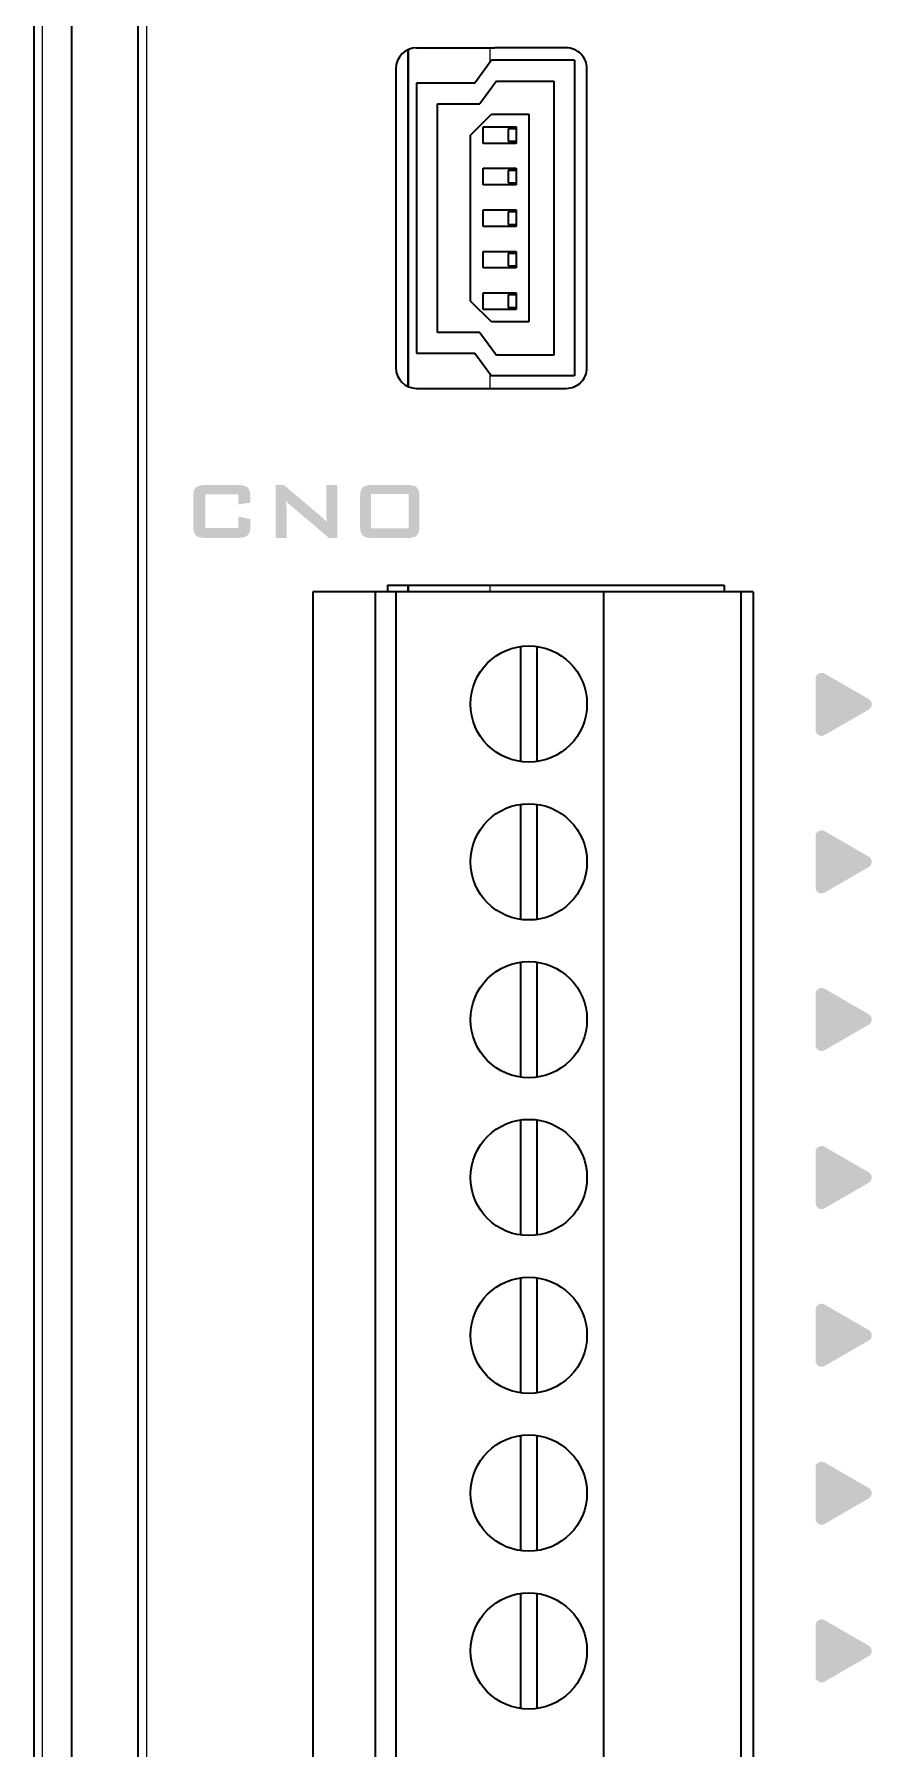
# Model space of a CAD drawing. Extents: x -45 to 645, y -160 to 467.
# Drawn here: x 599.64 to 619.8, y 161.55 to 202.83 of the extents above; entities that cross this region are included whole.
import ezdxf

# ---------------------------------------------------------------- set-up
doc = ezdxf.new("R2010")
doc.units = 0
doc.layers.add('预设值', color=7, linetype='Continuous', true_color=0x000000)

msp = doc.modelspace()

# ---------------------------------------------------------------- hatches: boundary and pattern name
at = {"layer": '预设值', "linetype": 'ByBlock'}
for points in [[(604.552, 191.506), (604.845, 191.553), (604.845, 191.553), (604.845, 191.674), (604.845, 191.695), (604.844, 191.715), (604.843, 191.735), (604.841, 191.754), (604.839, 191.772), (604.837, 191.78), (604.836, 191.789), (604.834, 191.797), (604.833, 191.805), (604.831, 191.812), (604.829, 191.82), (604.827, 191.827), (604.824, 191.834), (604.822, 191.841), (604.819, 191.848), (604.817, 191.854), (604.814, 191.861), (604.811, 191.867), (604.808, 191.872), (604.805, 191.878), (604.803, 191.881), (604.802, 191.883), (604.8, 191.886), (604.798, 191.888), (604.796, 191.891), (604.795, 191.893), (604.793, 191.896), (604.791, 191.898), (604.789, 191.9), (604.787, 191.902), (604.785, 191.905), (604.783, 191.907), (604.781, 191.909), (604.777, 191.913), (604.775, 191.915), (604.773, 191.916), (604.771, 191.918), (604.769, 191.92), (604.766, 191.922), (604.764, 191.924), (604.762, 191.926), (604.759, 191.927), (604.757, 191.929), (604.754, 191.931), (604.752, 191.932), (604.749, 191.934), (604.746, 191.935), (604.74, 191.938), (604.734, 191.941), (604.728, 191.944), (604.722, 191.947), (604.715, 191.949), (604.708, 191.952), (604.701, 191.954), (604.694, 191.956), (604.686, 191.959), (604.678, 191.961), (604.67, 191.962), (604.662, 191.964), (604.653, 191.966), (604.644, 191.967), (604.635, 191.968), (604.617, 191.971), (604.597, 191.973), (604.576, 191.974), (604.555, 191.975), (604.532, 191.975), (604.532, 191.975), (603.779, 191.975), (603.757, 191.975), (603.735, 191.974), (603.715, 191.973), (603.695, 191.971), (603.676, 191.968), (603.667, 191.967), (603.658, 191.966), (603.65, 191.964), (603.641, 191.962), (603.633, 191.961), (603.625, 191.959), (603.618, 191.956), (603.61, 191.954), (603.603, 191.952), (603.596, 191.949), (603.589, 191.947), (603.583, 191.944), (603.576, 191.941), (603.57, 191.938), (603.565, 191.935), (603.559, 191.932), (603.554, 191.929), (603.551, 191.927), (603.548, 191.926), (603.546, 191.924), (603.543, 191.922), (603.541, 191.92), (603.539, 191.918), (603.536, 191.916), (603.534, 191.915), (603.532, 191.913), (603.53, 191.911), (603.528, 191.909), (603.526, 191.907), (603.524, 191.905), (603.522, 191.902), (603.521, 191.9), (603.519, 191.898), (603.517, 191.896), (603.515, 191.893), (603.514, 191.891), (603.512, 191.888), (603.51, 191.886), (603.509, 191.883), (603.506, 191.878), (603.503, 191.872), (603.5, 191.867), (603.497, 191.861), (603.494, 191.854), (603.492, 191.848), (603.489, 191.841), (603.487, 191.834), (603.485, 191.827), (603.483, 191.82), (603.481, 191.812), (603.479, 191.805), (603.477, 191.797), (603.476, 191.789), (603.474, 191.78), (603.473, 191.772), (603.471, 191.754), (603.469, 191.735), (603.468, 191.715), (603.467, 191.695), (603.467, 191.674), (603.467, 191.674), (603.467, 191.002), (603.467, 190.981), (603.468, 190.96), (603.469, 190.941), (603.471, 190.922), (603.473, 190.904), (603.474, 190.895), (603.476, 190.887), (603.477, 190.879), (603.479, 190.871), (603.481, 190.863), (603.483, 190.856), (603.485, 190.848), (603.487, 190.841), (603.489, 190.834), (603.492, 190.828), (603.494, 190.821), (603.497, 190.815), (603.5, 190.809), (603.503, 190.803), (603.506, 190.798), (603.509, 190.792), (603.51, 190.79), (603.512, 190.787), (603.514, 190.785), (603.515, 190.782), (603.517, 190.78), (603.519, 190.778), (603.521, 190.775), (603.522, 190.773), (603.524, 190.771), (603.526, 190.769), (603.528, 190.767), (603.53, 190.765), (603.532, 190.763), (603.534, 190.761), (603.536, 190.759), (603.539, 190.757), (603.541, 190.755), (603.543, 190.754), (603.546, 190.752), (603.548, 190.75), (603.551, 190.748), (603.554, 190.747), (603.559, 190.743), (603.565, 190.74), (603.57, 190.737), (603.576, 190.734), (603.583, 190.731), (603.589, 190.729), (603.596, 190.726), (603.603, 190.724), (603.61, 190.721), (603.618, 190.719), (603.625, 190.717), (603.633, 190.715), (603.641, 190.713), (603.65, 190.711), (603.658, 190.71), (603.667, 190.708), (603.676, 190.707), (603.695, 190.705), (603.715, 190.703), (603.735, 190.702), (603.757, 190.701), (603.779, 190.701), (603.779, 190.701), (604.532, 190.701), (604.555, 190.701), (604.576, 190.702), (604.597, 190.703), (604.617, 190.705), (604.635, 190.707), (604.644, 190.708), (604.653, 190.71), (604.662, 190.711), (604.67, 190.713), (604.678, 190.715), (604.686, 190.717), (604.694, 190.719), (604.701, 190.721), (604.708, 190.724), (604.715, 190.726), (604.722, 190.729), (604.728, 190.731), (604.734, 190.734), (604.74, 190.737), (604.746, 190.74), (604.749, 190.742), (604.752, 190.743), (604.754, 190.745), (604.757, 190.747), (604.759, 190.748), (604.762, 190.75), (604.764, 190.752), (604.766, 190.754), (604.769, 190.755), (604.771, 190.757), (604.773, 190.759), (604.775, 190.761), (604.777, 190.763), (604.781, 190.767), (604.783, 190.769), (604.785, 190.771), (604.787, 190.773), (604.789, 190.775), (604.791, 190.778), (604.793, 190.78), (604.795, 190.782), (604.796, 190.785), (604.798, 190.787), (604.8, 190.79), (604.802, 190.792), (604.803, 190.795), (604.805, 190.798), (604.808, 190.803), (604.811, 190.809), (604.814, 190.815), (604.817, 190.821), (604.819, 190.828), (604.822, 190.834), (604.824, 190.841), (604.827, 190.848), (604.829, 190.856), (604.831, 190.863), (604.833, 190.871), (604.834, 190.879), (604.836, 190.887), (604.837, 190.895), (604.839, 190.904), (604.841, 190.922), (604.843, 190.941), (604.844, 190.96), (604.845, 190.981), (604.845, 191.002), (604.845, 191.002), (604.845, 191.153), (604.845, 191.153), (604.552, 191.214), (604.552, 191.214), (604.552, 190.94), (604.552, 190.94), (603.76, 190.94), (603.76, 190.94), (603.76, 191.748), (603.76, 191.748), (604.552, 191.748), (604.552, 191.748)], [(605.713, 190.701), (605.713, 191.39), (605.713, 191.431), (605.712, 191.455), (605.711, 191.481), (605.707, 191.535), (605.704, 191.563), (605.701, 191.592), (605.712, 191.579), (605.723, 191.567), (605.729, 191.56), (605.735, 191.554), (605.741, 191.548), (605.744, 191.546), (605.747, 191.543), (605.761, 191.53), (605.806, 191.488), (605.806, 191.488), (606.733, 190.701), (606.733, 190.701), (606.933, 190.701), (606.933, 190.701), (606.933, 191.975), (606.933, 191.975), (606.669, 191.975), (606.669, 191.975), (606.669, 191.306), (606.669, 191.277), (606.67, 191.258), (606.671, 191.237), (606.681, 191.086), (606.666, 191.103), (606.618, 191.153), (606.6, 191.17), (606.581, 191.187), (606.56, 191.206), (606.549, 191.215), (606.537, 191.224), (606.537, 191.224), (605.65, 191.975), (605.65, 191.975), (605.449, 191.975), (605.449, 191.975), (605.449, 190.701), (605.449, 190.701)], [(619.723, 186.821), (619.727, 186.819), (619.731, 186.816), (619.736, 186.813), (619.74, 186.81), (619.744, 186.807), (619.748, 186.803), (619.751, 186.8), (619.755, 186.796), (619.758, 186.793), (619.761, 186.789), (619.764, 186.785), (619.767, 186.782), (619.77, 186.778), (619.773, 186.774), (619.775, 186.77), (619.778, 186.765), (619.78, 186.761), (619.782, 186.757), (619.784, 186.753), (619.786, 186.748), (619.787, 186.744), (619.789, 186.74), (619.79, 186.735), (619.792, 186.731), (619.793, 186.726), (619.794, 186.721), (619.794, 186.717), (619.795, 186.712), (619.796, 186.708), (619.796, 186.703), (619.796, 186.698), (619.796, 186.694), (619.796, 186.689), (619.796, 186.684), (619.796, 186.68), (619.795, 186.675), (619.794, 186.671), (619.794, 186.666), (619.793, 186.661), (619.792, 186.657), (619.79, 186.652), (619.789, 186.648), (619.787, 186.643), (619.786, 186.639), (619.784, 186.635), (619.782, 186.63), (619.78, 186.626), (619.778, 186.622), (619.775, 186.618), (619.773, 186.614), (619.77, 186.61), (619.767, 186.606), (619.764, 186.602), (619.761, 186.598), (619.758, 186.595), (619.755, 186.591), (619.751, 186.588), (619.748, 186.584), (619.744, 186.581), (619.74, 186.578), (619.736, 186.575), (619.731, 186.572), (619.727, 186.569), (619.723, 186.566), (619.722, 186.566), (618.665, 185.955), (618.66, 185.953), (618.655, 185.95), (618.651, 185.948), (618.646, 185.946), (618.641, 185.944), (618.636, 185.943), (618.632, 185.941), (618.627, 185.94), (618.622, 185.939), (618.617, 185.938), (618.612, 185.937), (618.608, 185.936), (618.603, 185.936), (618.598, 185.935), (618.593, 185.935), (618.589, 185.935), (618.584, 185.935), (618.579, 185.936), (618.574, 185.936), (618.57, 185.937), (618.565, 185.938), (618.561, 185.939), (618.556, 185.94), (618.551, 185.941), (618.547, 185.942), (618.543, 185.944), (618.538, 185.945), (618.534, 185.947), (618.53, 185.949), (618.525, 185.951), (618.521, 185.953), (618.517, 185.955), (618.513, 185.958), (618.509, 185.96), (618.505, 185.963), (618.502, 185.966), (618.498, 185.968), (618.494, 185.971), (618.491, 185.975), (618.488, 185.978), (618.484, 185.981), (618.481, 185.985), (618.478, 185.988), (618.475, 185.992), (618.472, 185.995), (618.469, 185.999), (618.467, 186.003), (618.464, 186.007), (618.462, 186.011), (618.46, 186.016), (618.457, 186.02), (618.456, 186.024), (618.454, 186.029), (618.452, 186.033), (618.45, 186.038), (618.449, 186.043), (618.448, 186.047), (618.447, 186.052), (618.446, 186.057), (618.445, 186.062), (618.444, 186.067), (618.444, 186.072), (618.444, 186.078), (618.444, 186.083), (618.444, 186.083), (618.444, 187.305), (618.444, 187.31), (618.444, 187.315), (618.444, 187.32), (618.445, 187.325), (618.446, 187.33), (618.447, 187.335), (618.448, 187.34), (618.449, 187.345), (618.45, 187.35), (618.452, 187.354), (618.454, 187.359), (618.456, 187.363), (618.457, 187.368), (618.46, 187.372), (618.462, 187.376), (618.464, 187.38), (618.467, 187.384), (618.469, 187.388), (618.472, 187.392), (618.475, 187.396), (618.478, 187.399), (618.481, 187.403), (618.484, 187.406), (618.488, 187.41), (618.491, 187.413), (618.494, 187.416), (618.498, 187.419), (618.502, 187.422), (618.505, 187.424), (618.509, 187.427), (618.513, 187.43), (618.517, 187.432), (618.521, 187.434), (618.525, 187.436), (618.53, 187.438), (618.534, 187.44), (618.538, 187.442), (618.543, 187.444), (618.547, 187.445), (618.551, 187.446), (618.556, 187.448), (618.561, 187.449), (618.565, 187.45), (618.57, 187.45), (618.574, 187.451), (618.579, 187.451), (618.584, 187.452), (618.589, 187.452), (618.593, 187.452), (618.598, 187.452), (618.603, 187.451), (618.608, 187.451), (618.612, 187.45), (618.617, 187.45), (618.622, 187.449), (618.627, 187.447), (618.632, 187.446), (618.636, 187.445), (618.641, 187.443), (618.646, 187.441), (618.651, 187.439), (618.655, 187.437), (618.66, 187.435), (618.665, 187.432), (618.665, 187.432)], [(619.723, 183.028), (619.727, 183.026), (619.731, 183.023), (619.736, 183.02), (619.74, 183.017), (619.744, 183.014), (619.748, 183.01), (619.751, 183.007), (619.755, 183.003), (619.758, 183), (619.761, 182.996), (619.764, 182.992), (619.767, 182.989), (619.77, 182.985), (619.773, 182.981), (619.775, 182.977), (619.778, 182.972), (619.78, 182.968), (619.782, 182.964), (619.784, 182.96), (619.786, 182.955), (619.787, 182.951), (619.789, 182.947), (619.79, 182.942), (619.792, 182.938), (619.793, 182.933), (619.794, 182.929), (619.794, 182.924), (619.795, 182.919), (619.796, 182.915), (619.796, 182.91), (619.796, 182.905), (619.796, 182.901), (619.796, 182.896), (619.796, 182.891), (619.796, 182.887), (619.795, 182.882), (619.794, 182.878), (619.794, 182.873), (619.793, 182.868), (619.792, 182.864), (619.79, 182.859), (619.789, 182.855), (619.787, 182.851), (619.786, 182.846), (619.784, 182.842), (619.782, 182.838), (619.78, 182.833), (619.778, 182.829), (619.775, 182.825), (619.773, 182.821), (619.77, 182.817), (619.767, 182.813), (619.764, 182.809), (619.761, 182.805), (619.758, 182.802), (619.755, 182.798), (619.751, 182.795), (619.748, 182.791), (619.744, 182.788), (619.74, 182.785), (619.736, 182.782), (619.731, 182.779), (619.727, 182.776), (619.723, 182.773), (619.722, 182.773), (618.665, 182.162), (618.66, 182.16), (618.655, 182.157), (618.651, 182.155), (618.646, 182.153), (618.641, 182.151), (618.636, 182.15), (618.632, 182.148), (618.627, 182.147), (618.622, 182.146), (618.617, 182.145), (618.612, 182.144), (618.608, 182.143), (618.603, 182.143), (618.598, 182.142), (618.593, 182.142), (618.589, 182.142), (618.584, 182.142), (618.579, 182.143), (618.574, 182.143), (618.57, 182.144), (618.565, 182.145), (618.561, 182.146), (618.556, 182.147), (618.551, 182.148), (618.547, 182.149), (618.543, 182.151), (618.538, 182.152), (618.534, 182.154), (618.53, 182.156), (618.525, 182.158), (618.521, 182.16), (618.517, 182.162), (618.513, 182.165), (618.509, 182.167), (618.505, 182.17), (618.502, 182.173), (618.498, 182.176), (618.494, 182.179), (618.491, 182.182), (618.488, 182.185), (618.484, 182.188), (618.481, 182.192), (618.478, 182.195), (618.475, 182.199), (618.472, 182.202), (618.469, 182.206), (618.467, 182.21), (618.464, 182.214), (618.462, 182.218), (618.46, 182.223), (618.457, 182.227), (618.456, 182.231), (618.454, 182.236), (618.452, 182.24), (618.45, 182.245), (618.449, 182.25), (618.448, 182.254), (618.447, 182.259), (618.446, 182.264), (618.445, 182.269), (618.444, 182.274), (618.444, 182.28), (618.444, 182.285), (618.444, 182.29), (618.444, 182.29), (618.444, 183.512), (618.444, 183.517), (618.444, 183.522), (618.444, 183.527), (618.445, 183.532), (618.446, 183.537), (618.447, 183.542), (618.448, 183.547), (618.449, 183.552), (618.45, 183.557), (618.452, 183.561), (618.454, 183.566), (618.456, 183.57), (618.457, 183.575), (618.46, 183.579), (618.462, 183.583), (618.464, 183.587), (618.467, 183.591), (618.469, 183.595), (618.472, 183.599), (618.475, 183.603), (618.478, 183.606), (618.481, 183.61), (618.484, 183.613), (618.488, 183.617), (618.491, 183.62), (618.494, 183.623), (618.498, 183.626), (618.502, 183.629), (618.505, 183.632), (618.509, 183.634), (618.513, 183.637), (618.517, 183.639), (618.521, 183.641), (618.525, 183.643), (618.53, 183.645), (618.534, 183.647), (618.538, 183.649), (618.543, 183.651), (618.547, 183.652), (618.551, 183.653), (618.556, 183.655), (618.561, 183.656), (618.565, 183.657), (618.57, 183.657), (618.574, 183.658), (618.579, 183.658), (618.584, 183.659), (618.589, 183.659), (618.593, 183.659), (618.598, 183.659), (618.603, 183.658), (618.608, 183.658), (618.612, 183.657), (618.617, 183.657), (618.622, 183.656), (618.627, 183.654), (618.632, 183.653), (618.636, 183.652), (618.641, 183.65), (618.646, 183.648), (618.651, 183.646), (618.655, 183.644), (618.66, 183.642), (618.665, 183.639), (618.665, 183.639)], [(619.723, 179.233), (619.727, 179.23), (619.731, 179.227), (619.736, 179.224), (619.74, 179.221), (619.744, 179.218), (619.748, 179.215), (619.751, 179.211), (619.755, 179.208), (619.758, 179.204), (619.761, 179.201), (619.764, 179.197), (619.767, 179.193), (619.77, 179.189), (619.773, 179.185), (619.775, 179.181), (619.778, 179.177), (619.78, 179.173), (619.782, 179.169), (619.784, 179.164), (619.786, 179.16), (619.787, 179.156), (619.789, 179.151), (619.79, 179.147), (619.792, 179.142), (619.793, 179.138), (619.794, 179.133), (619.794, 179.128), (619.795, 179.124), (619.796, 179.119), (619.796, 179.115), (619.796, 179.11), (619.796, 179.105), (619.796, 179.101), (619.796, 179.096), (619.796, 179.091), (619.795, 179.087), (619.794, 179.082), (619.794, 179.078), (619.793, 179.073), (619.792, 179.068), (619.79, 179.064), (619.789, 179.06), (619.787, 179.055), (619.786, 179.051), (619.784, 179.046), (619.782, 179.042), (619.78, 179.038), (619.778, 179.034), (619.775, 179.03), (619.773, 179.025), (619.77, 179.021), (619.767, 179.018), (619.764, 179.014), (619.761, 179.01), (619.758, 179.006), (619.755, 179.003), (619.751, 178.999), (619.748, 178.996), (619.744, 178.993), (619.74, 178.989), (619.736, 178.986), (619.731, 178.983), (619.727, 178.981), (619.723, 178.978), (619.722, 178.978), (618.665, 178.367), (618.66, 178.364), (618.655, 178.362), (618.651, 178.36), (618.646, 178.358), (618.641, 178.356), (618.636, 178.354), (618.632, 178.353), (618.627, 178.351), (618.622, 178.35), (618.617, 178.349), (618.612, 178.349), (618.608, 178.348), (618.603, 178.347), (618.598, 178.347), (618.593, 178.347), (618.589, 178.347), (618.584, 178.347), (618.579, 178.347), (618.574, 178.348), (618.57, 178.349), (618.565, 178.349), (618.561, 178.35), (618.556, 178.351), (618.551, 178.353), (618.547, 178.354), (618.543, 178.355), (618.538, 178.357), (618.534, 178.359), (618.53, 178.361), (618.525, 178.363), (618.521, 178.365), (618.517, 178.367), (618.513, 178.369), (618.509, 178.372), (618.505, 178.375), (618.502, 178.377), (618.498, 178.38), (618.494, 178.383), (618.491, 178.386), (618.488, 178.389), (618.484, 178.393), (618.481, 178.396), (618.478, 178.4), (618.475, 178.403), (618.472, 178.407), (618.469, 178.411), (618.467, 178.415), (618.464, 178.419), (618.462, 178.423), (618.46, 178.427), (618.457, 178.431), (618.456, 178.436), (618.454, 178.44), (618.452, 178.445), (618.45, 178.45), (618.449, 178.454), (618.448, 178.459), (618.447, 178.464), (618.446, 178.469), (618.445, 178.474), (618.444, 178.479), (618.444, 178.484), (618.444, 178.489), (618.444, 178.495), (618.444, 178.495), (618.444, 179.716), (618.444, 179.721), (618.444, 179.727), (618.444, 179.732), (618.445, 179.737), (618.446, 179.742), (618.447, 179.747), (618.448, 179.752), (618.449, 179.756), (618.45, 179.761), (618.452, 179.766), (618.454, 179.77), (618.456, 179.775), (618.457, 179.779), (618.46, 179.783), (618.462, 179.788), (618.464, 179.792), (618.467, 179.796), (618.469, 179.8), (618.472, 179.804), (618.475, 179.807), (618.478, 179.811), (618.481, 179.815), (618.484, 179.818), (618.488, 179.821), (618.491, 179.824), (618.494, 179.828), (618.498, 179.831), (618.502, 179.833), (618.505, 179.836), (618.509, 179.839), (618.513, 179.841), (618.517, 179.844), (618.521, 179.846), (618.525, 179.848), (618.53, 179.85), (618.534, 179.852), (618.538, 179.854), (618.543, 179.855), (618.547, 179.857), (618.551, 179.858), (618.556, 179.859), (618.561, 179.861), (618.565, 179.861), (618.57, 179.862), (618.574, 179.863), (618.579, 179.863), (618.584, 179.864), (618.589, 179.864), (618.593, 179.864), (618.598, 179.864), (618.603, 179.863), (618.608, 179.863), (618.612, 179.862), (618.617, 179.861), (618.622, 179.86), (618.627, 179.859), (618.632, 179.858), (618.636, 179.857), (618.641, 179.855), (618.646, 179.853), (618.651, 179.851), (618.655, 179.849), (618.66, 179.846), (618.665, 179.844), (618.665, 179.844)], [(619.723, 175.427), (619.727, 175.424), (619.731, 175.421), (619.736, 175.418), (619.74, 175.415), (619.744, 175.412), (619.748, 175.409), (619.751, 175.405), (619.755, 175.402), (619.758, 175.398), (619.761, 175.395), (619.764, 175.391), (619.767, 175.387), (619.77, 175.383), (619.773, 175.379), (619.775, 175.375), (619.778, 175.371), (619.78, 175.367), (619.782, 175.362), (619.784, 175.358), (619.786, 175.354), (619.787, 175.349), (619.789, 175.345), (619.79, 175.341), (619.792, 175.336), (619.793, 175.331), (619.794, 175.327), (619.794, 175.322), (619.795, 175.318), (619.796, 175.313), (619.796, 175.308), (619.796, 175.304), (619.796, 175.299), (619.796, 175.295), (619.796, 175.29), (619.796, 175.285), (619.795, 175.281), (619.794, 175.276), (619.794, 175.271), (619.793, 175.267), (619.792, 175.262), (619.79, 175.258), (619.789, 175.253), (619.787, 175.249), (619.786, 175.245), (619.784, 175.24), (619.782, 175.236), (619.78, 175.232), (619.778, 175.227), (619.775, 175.223), (619.773, 175.219), (619.77, 175.215), (619.767, 175.211), (619.764, 175.208), (619.761, 175.204), (619.758, 175.2), (619.755, 175.197), (619.751, 175.193), (619.748, 175.19), (619.744, 175.186), (619.74, 175.183), (619.736, 175.18), (619.731, 175.177), (619.727, 175.174), (619.723, 175.172), (619.722, 175.172), (618.665, 174.561), (618.66, 174.558), (618.655, 174.556), (618.651, 174.553), (618.646, 174.551), (618.641, 174.55), (618.636, 174.548), (618.632, 174.546), (618.627, 174.545), (618.622, 174.544), (618.617, 174.543), (618.612, 174.542), (618.608, 174.542), (618.603, 174.541), (618.598, 174.541), (618.593, 174.541), (618.589, 174.541), (618.584, 174.541), (618.579, 174.541), (618.574, 174.542), (618.57, 174.542), (618.565, 174.543), (618.561, 174.544), (618.556, 174.545), (618.551, 174.546), (618.547, 174.548), (618.543, 174.549), (618.538, 174.551), (618.534, 174.552), (618.53, 174.554), (618.525, 174.556), (618.521, 174.558), (618.517, 174.561), (618.513, 174.563), (618.509, 174.566), (618.505, 174.568), (618.502, 174.571), (618.498, 174.574), (618.494, 174.577), (618.491, 174.58), (618.488, 174.583), (618.484, 174.587), (618.481, 174.59), (618.478, 174.593), (618.475, 174.597), (618.472, 174.601), (618.469, 174.605), (618.467, 174.609), (618.464, 174.613), (618.462, 174.617), (618.46, 174.621), (618.457, 174.625), (618.456, 174.63), (618.454, 174.634), (618.452, 174.639), (618.45, 174.643), (618.449, 174.648), (618.448, 174.653), (618.447, 174.658), (618.446, 174.663), (618.445, 174.668), (618.444, 174.673), (618.444, 174.678), (618.444, 174.683), (618.444, 174.688), (618.444, 174.688), (618.444, 175.91), (618.444, 175.915), (618.444, 175.921), (618.444, 175.926), (618.445, 175.931), (618.446, 175.936), (618.447, 175.941), (618.448, 175.946), (618.449, 175.95), (618.45, 175.955), (618.452, 175.96), (618.454, 175.964), (618.456, 175.969), (618.457, 175.973), (618.46, 175.977), (618.462, 175.982), (618.464, 175.986), (618.467, 175.99), (618.469, 175.994), (618.472, 175.997), (618.475, 176.001), (618.478, 176.005), (618.481, 176.008), (618.484, 176.012), (618.488, 176.015), (618.491, 176.018), (618.494, 176.021), (618.498, 176.024), (618.502, 176.027), (618.505, 176.03), (618.509, 176.033), (618.513, 176.035), (618.517, 176.037), (618.521, 176.04), (618.525, 176.042), (618.53, 176.044), (618.534, 176.046), (618.538, 176.047), (618.543, 176.049), (618.547, 176.051), (618.551, 176.052), (618.556, 176.053), (618.561, 176.054), (618.565, 176.055), (618.57, 176.056), (618.574, 176.056), (618.579, 176.057), (618.584, 176.057), (618.589, 176.057), (618.593, 176.057), (618.598, 176.057), (618.603, 176.057), (618.608, 176.056), (618.612, 176.056), (618.617, 176.055), (618.622, 176.054), (618.627, 176.053), (618.632, 176.052), (618.636, 176.05), (618.641, 176.048), (618.646, 176.047), (618.651, 176.045), (618.655, 176.042), (618.66, 176.04), (618.665, 176.037), (618.665, 176.037)], [(619.723, 171.629), (619.727, 171.626), (619.731, 171.623), (619.736, 171.62), (619.74, 171.617), (619.744, 171.614), (619.748, 171.611), (619.751, 171.607), (619.755, 171.604), (619.758, 171.6), (619.761, 171.597), (619.764, 171.593), (619.767, 171.589), (619.77, 171.585), (619.773, 171.581), (619.775, 171.577), (619.778, 171.573), (619.78, 171.569), (619.782, 171.565), (619.784, 171.56), (619.786, 171.556), (619.787, 171.552), (619.789, 171.547), (619.79, 171.543), (619.792, 171.538), (619.793, 171.534), (619.794, 171.529), (619.794, 171.524), (619.795, 171.52), (619.796, 171.515), (619.796, 171.511), (619.796, 171.506), (619.796, 171.501), (619.796, 171.497), (619.796, 171.492), (619.796, 171.487), (619.795, 171.483), (619.794, 171.478), (619.794, 171.474), (619.793, 171.469), (619.792, 171.464), (619.79, 171.46), (619.789, 171.455), (619.787, 171.451), (619.786, 171.447), (619.784, 171.442), (619.782, 171.438), (619.78, 171.434), (619.778, 171.43), (619.775, 171.425), (619.773, 171.421), (619.77, 171.417), (619.767, 171.413), (619.764, 171.41), (619.761, 171.406), (619.758, 171.402), (619.755, 171.399), (619.751, 171.395), (619.748, 171.392), (619.744, 171.389), (619.74, 171.385), (619.736, 171.382), (619.731, 171.379), (619.727, 171.376), (619.723, 171.374), (619.722, 171.374), (618.665, 170.763), (618.66, 170.76), (618.655, 170.758), (618.651, 170.756), (618.646, 170.754), (618.641, 170.752), (618.636, 170.75), (618.632, 170.749), (618.627, 170.747), (618.622, 170.746), (618.617, 170.745), (618.612, 170.744), (618.608, 170.744), (618.603, 170.743), (618.598, 170.743), (618.593, 170.743), (618.589, 170.743), (618.584, 170.743), (618.579, 170.743), (618.574, 170.744), (618.57, 170.745), (618.565, 170.745), (618.561, 170.746), (618.556, 170.747), (618.551, 170.748), (618.547, 170.75), (618.543, 170.751), (618.538, 170.753), (618.534, 170.755), (618.53, 170.757), (618.525, 170.759), (618.521, 170.761), (618.517, 170.763), (618.513, 170.765), (618.509, 170.768), (618.505, 170.77), (618.502, 170.773), (618.498, 170.776), (618.494, 170.779), (618.491, 170.782), (618.488, 170.785), (618.484, 170.789), (618.481, 170.792), (618.478, 170.796), (618.475, 170.799), (618.472, 170.803), (618.469, 170.807), (618.467, 170.811), (618.464, 170.815), (618.462, 170.819), (618.46, 170.823), (618.457, 170.827), (618.456, 170.832), (618.454, 170.836), (618.452, 170.841), (618.45, 170.845), (618.449, 170.85), (618.448, 170.855), (618.447, 170.86), (618.446, 170.865), (618.445, 170.87), (618.444, 170.875), (618.444, 170.88), (618.444, 170.885), (618.444, 170.89), (618.444, 170.89), (618.444, 172.112), (618.444, 172.117), (618.444, 172.123), (618.444, 172.128), (618.445, 172.133), (618.446, 172.138), (618.447, 172.143), (618.448, 172.148), (618.449, 172.152), (618.45, 172.157), (618.452, 172.162), (618.454, 172.166), (618.456, 172.171), (618.457, 172.175), (618.46, 172.179), (618.462, 172.184), (618.464, 172.188), (618.467, 172.192), (618.469, 172.196), (618.472, 172.2), (618.475, 172.203), (618.478, 172.207), (618.481, 172.211), (618.484, 172.214), (618.488, 172.217), (618.491, 172.22), (618.494, 172.224), (618.498, 172.227), (618.502, 172.229), (618.505, 172.232), (618.509, 172.235), (618.513, 172.237), (618.517, 172.24), (618.521, 172.242), (618.525, 172.244), (618.53, 172.246), (618.534, 172.248), (618.538, 172.25), (618.543, 172.251), (618.547, 172.253), (618.551, 172.254), (618.556, 172.255), (618.561, 172.256), (618.565, 172.257), (618.57, 172.258), (618.574, 172.259), (618.579, 172.259), (618.584, 172.26), (618.589, 172.26), (618.593, 172.26), (618.598, 172.26), (618.603, 172.259), (618.608, 172.259), (618.612, 172.258), (618.617, 172.257), (618.622, 172.256), (618.627, 172.255), (618.632, 172.254), (618.636, 172.252), (618.641, 172.251), (618.646, 172.249), (618.651, 172.247), (618.655, 172.245), (618.66, 172.242), (618.665, 172.24), (618.665, 172.24)], [(619.723, 167.826), (619.727, 167.824), (619.731, 167.821), (619.736, 167.818), (619.74, 167.815), (619.744, 167.811), (619.748, 167.808), (619.751, 167.805), (619.755, 167.801), (619.758, 167.798), (619.761, 167.794), (619.764, 167.79), (619.767, 167.786), (619.77, 167.783), (619.773, 167.779), (619.775, 167.775), (619.778, 167.77), (619.78, 167.766), (619.782, 167.762), (619.784, 167.758), (619.786, 167.753), (619.787, 167.749), (619.789, 167.745), (619.79, 167.74), (619.792, 167.736), (619.793, 167.731), (619.794, 167.726), (619.794, 167.722), (619.795, 167.717), (619.796, 167.713), (619.796, 167.708), (619.796, 167.703), (619.796, 167.699), (619.796, 167.694), (619.796, 167.689), (619.796, 167.685), (619.795, 167.68), (619.794, 167.676), (619.794, 167.671), (619.793, 167.666), (619.792, 167.662), (619.79, 167.657), (619.789, 167.653), (619.787, 167.648), (619.786, 167.644), (619.784, 167.64), (619.782, 167.635), (619.78, 167.631), (619.778, 167.627), (619.775, 167.623), (619.773, 167.619), (619.77, 167.615), (619.767, 167.611), (619.764, 167.607), (619.761, 167.603), (619.758, 167.6), (619.755, 167.596), (619.751, 167.593), (619.748, 167.589), (619.744, 167.586), (619.74, 167.583), (619.736, 167.58), (619.731, 167.577), (619.727, 167.574), (619.723, 167.571), (619.722, 167.571), (618.665, 166.96), (618.66, 166.958), (618.655, 166.955), (618.651, 166.953), (618.646, 166.951), (618.641, 166.949), (618.636, 166.948), (618.632, 166.946), (618.627, 166.945), (618.622, 166.944), (618.617, 166.943), (618.612, 166.942), (618.608, 166.941), (618.603, 166.941), (618.598, 166.94), (618.593, 166.94), (618.589, 166.94), (618.584, 166.94), (618.579, 166.941), (618.574, 166.941), (618.57, 166.942), (618.565, 166.943), (618.561, 166.944), (618.556, 166.945), (618.551, 166.946), (618.547, 166.947), (618.543, 166.949), (618.538, 166.95), (618.534, 166.952), (618.53, 166.954), (618.525, 166.956), (618.521, 166.958), (618.517, 166.96), (618.513, 166.963), (618.509, 166.965), (618.505, 166.968), (618.502, 166.971), (618.498, 166.973), (618.494, 166.976), (618.491, 166.979), (618.488, 166.983), (618.484, 166.986), (618.481, 166.989), (618.478, 166.993), (618.475, 166.997), (618.472, 167), (618.469, 167.004), (618.467, 167.008), (618.464, 167.012), (618.462, 167.016), (618.46, 167.02), (618.457, 167.025), (618.456, 167.029), (618.454, 167.034), (618.452, 167.038), (618.45, 167.043), (618.449, 167.048), (618.448, 167.052), (618.447, 167.057), (618.446, 167.062), (618.445, 167.067), (618.444, 167.072), (618.444, 167.077), (618.444, 167.083), (618.444, 167.088), (618.444, 167.088), (618.444, 168.31), (618.444, 168.315), (618.444, 168.32), (618.444, 168.325), (618.445, 168.33), (618.446, 168.335), (618.447, 168.34), (618.448, 168.345), (618.449, 168.35), (618.45, 168.355), (618.452, 168.359), (618.454, 168.364), (618.456, 168.368), (618.457, 168.373), (618.46, 168.377), (618.462, 168.381), (618.464, 168.385), (618.467, 168.389), (618.469, 168.393), (618.472, 168.397), (618.475, 168.401), (618.478, 168.404), (618.481, 168.408), (618.484, 168.411), (618.488, 168.415), (618.491, 168.418), (618.494, 168.421), (618.498, 168.424), (618.502, 168.427), (618.505, 168.429), (618.509, 168.432), (618.513, 168.435), (618.517, 168.437), (618.521, 168.439), (618.525, 168.441), (618.53, 168.443), (618.534, 168.445), (618.538, 168.447), (618.543, 168.449), (618.547, 168.45), (618.551, 168.451), (618.556, 168.453), (618.561, 168.454), (618.565, 168.455), (618.57, 168.455), (618.574, 168.456), (618.579, 168.456), (618.584, 168.457), (618.589, 168.457), (618.593, 168.457), (618.598, 168.457), (618.603, 168.456), (618.608, 168.456), (618.612, 168.455), (618.617, 168.455), (618.622, 168.454), (618.627, 168.452), (618.632, 168.451), (618.636, 168.45), (618.641, 168.448), (618.646, 168.446), (618.651, 168.444), (618.655, 168.442), (618.66, 168.439), (618.665, 168.437), (618.665, 168.437)], [(619.723, 164.029), (619.727, 164.026), (619.731, 164.024), (619.736, 164.021), (619.74, 164.018), (619.744, 164.014), (619.748, 164.011), (619.751, 164.008), (619.755, 164.004), (619.758, 164.001), (619.761, 163.997), (619.764, 163.993), (619.767, 163.989), (619.77, 163.985), (619.773, 163.981), (619.775, 163.977), (619.778, 163.973), (619.78, 163.969), (619.782, 163.965), (619.784, 163.961), (619.786, 163.956), (619.787, 163.952), (619.789, 163.947), (619.79, 163.943), (619.792, 163.938), (619.793, 163.934), (619.794, 163.929), (619.794, 163.925), (619.795, 163.92), (619.796, 163.915), (619.796, 163.911), (619.796, 163.906), (619.796, 163.902), (619.796, 163.897), (619.796, 163.892), (619.796, 163.888), (619.795, 163.883), (619.794, 163.878), (619.794, 163.874), (619.793, 163.869), (619.792, 163.865), (619.79, 163.86), (619.789, 163.856), (619.787, 163.851), (619.786, 163.847), (619.784, 163.843), (619.782, 163.838), (619.78, 163.834), (619.778, 163.83), (619.775, 163.826), (619.773, 163.822), (619.77, 163.818), (619.767, 163.814), (619.764, 163.81), (619.761, 163.806), (619.758, 163.803), (619.755, 163.799), (619.751, 163.795), (619.748, 163.792), (619.744, 163.789), (619.74, 163.786), (619.736, 163.783), (619.731, 163.78), (619.727, 163.777), (619.723, 163.774), (619.722, 163.774), (618.665, 163.163), (618.66, 163.16), (618.655, 163.158), (618.651, 163.156), (618.646, 163.154), (618.641, 163.152), (618.636, 163.15), (618.632, 163.149), (618.627, 163.148), (618.622, 163.146), (618.617, 163.146), (618.612, 163.145), (618.608, 163.144), (618.603, 163.144), (618.598, 163.143), (618.593, 163.143), (618.589, 163.143), (618.584, 163.143), (618.579, 163.144), (618.574, 163.144), (618.57, 163.145), (618.565, 163.145), (618.561, 163.146), (618.556, 163.147), (618.551, 163.149), (618.547, 163.15), (618.543, 163.151), (618.538, 163.153), (618.534, 163.155), (618.53, 163.157), (618.525, 163.159), (618.521, 163.161), (618.517, 163.163), (618.513, 163.165), (618.509, 163.168), (618.505, 163.171), (618.502, 163.173), (618.498, 163.176), (618.494, 163.179), (618.491, 163.182), (618.488, 163.185), (618.484, 163.189), (618.481, 163.192), (618.478, 163.196), (618.475, 163.199), (618.472, 163.203), (618.469, 163.207), (618.467, 163.211), (618.464, 163.215), (618.462, 163.219), (618.46, 163.223), (618.457, 163.228), (618.456, 163.232), (618.454, 163.236), (618.452, 163.241), (618.45, 163.246), (618.449, 163.25), (618.448, 163.255), (618.447, 163.26), (618.446, 163.265), (618.445, 163.27), (618.444, 163.275), (618.444, 163.28), (618.444, 163.285), (618.444, 163.291), (618.444, 163.291), (618.444, 164.512), (618.444, 164.518), (618.444, 164.523), (618.444, 164.528), (618.445, 164.533), (618.446, 164.538), (618.447, 164.543), (618.448, 164.548), (618.449, 164.553), (618.45, 164.557), (618.452, 164.562), (618.454, 164.567), (618.456, 164.571), (618.457, 164.575), (618.46, 164.58), (618.462, 164.584), (618.464, 164.588), (618.467, 164.592), (618.469, 164.596), (618.472, 164.6), (618.475, 164.604), (618.478, 164.607), (618.481, 164.611), (618.484, 164.614), (618.488, 164.617), (618.491, 164.621), (618.494, 164.624), (618.498, 164.627), (618.502, 164.63), (618.505, 164.632), (618.509, 164.635), (618.513, 164.637), (618.517, 164.64), (618.521, 164.642), (618.525, 164.644), (618.53, 164.646), (618.534, 164.648), (618.538, 164.65), (618.543, 164.651), (618.547, 164.653), (618.551, 164.654), (618.556, 164.655), (618.561, 164.656), (618.565, 164.657), (618.57, 164.658), (618.574, 164.659), (618.579, 164.659), (618.584, 164.66), (618.589, 164.66), (618.593, 164.66), (618.598, 164.66), (618.603, 164.659), (618.608, 164.659), (618.612, 164.658), (618.617, 164.657), (618.622, 164.656), (618.627, 164.655), (618.632, 164.654), (618.636, 164.652), (618.641, 164.651), (618.646, 164.649), (618.651, 164.647), (618.655, 164.645), (618.66, 164.642), (618.665, 164.64), (618.665, 164.64)]]:
    msp.add_hatch(color=0, dxfattribs=at).paths.add_polyline_path(points, flags=0)
h = msp.add_hatch(color=0, dxfattribs=at)
h.paths.add_polyline_path([(607.483, 191.002), (607.483, 190.981), (607.484, 190.96), (607.485, 190.941), (607.487, 190.922), (607.489, 190.904), (607.49, 190.895), (607.491, 190.887), (607.493, 190.879), (607.494, 190.871), (607.496, 190.863), (607.498, 190.856), (607.5, 190.848), (607.502, 190.841), (607.504, 190.834), (607.507, 190.828), (607.509, 190.821), (607.512, 190.815), (607.514, 190.809), (607.517, 190.803), (607.52, 190.798), (607.522, 190.795), (607.523, 190.792), (607.525, 190.79), (607.526, 190.787), (607.528, 190.785), (607.53, 190.782), (607.531, 190.78), (607.533, 190.778), (607.535, 190.775), (607.537, 190.773), (607.538, 190.771), (607.54, 190.769), (607.542, 190.767), (607.546, 190.763), (607.548, 190.761), (607.55, 190.759), (607.552, 190.757), (607.554, 190.755), (607.556, 190.754), (607.558, 190.752), (607.561, 190.75), (607.563, 190.748), (607.565, 190.747), (607.568, 190.745), (607.57, 190.743), (607.573, 190.742), (607.575, 190.74), (607.58, 190.737), (607.586, 190.734), (607.592, 190.731), (607.597, 190.729), (607.604, 190.726), (607.61, 190.724), (607.617, 190.721), (607.623, 190.719), (607.63, 190.717), (607.638, 190.715), (607.645, 190.713), (607.653, 190.711), (607.66, 190.71), (607.669, 190.708), (607.677, 190.707), (607.685, 190.706), (607.694, 190.705), (607.712, 190.703), (607.731, 190.702), (607.751, 190.701), (607.772, 190.701), (607.772, 190.701), (608.625, 190.701), (608.645, 190.701), (608.665, 190.702), (608.684, 190.703), (608.702, 190.705), (608.711, 190.706), (608.719, 190.707), (608.728, 190.708), (608.736, 190.71), (608.744, 190.711), (608.751, 190.713), (608.759, 190.715), (608.766, 190.717), (608.773, 190.719), (608.78, 190.721), (608.786, 190.724), (608.793, 190.726), (608.799, 190.729), (608.805, 190.731), (608.81, 190.734), (608.816, 190.737), (608.821, 190.74), (608.824, 190.742), (608.826, 190.743), (608.829, 190.745), (608.831, 190.747), (608.833, 190.748), (608.836, 190.75), (608.838, 190.752), (608.84, 190.754), (608.842, 190.755), (608.844, 190.757), (608.846, 190.759), (608.848, 190.761), (608.85, 190.763), (608.854, 190.767), (608.856, 190.769), (608.858, 190.771), (608.86, 190.773), (608.861, 190.775), (608.863, 190.778), (608.865, 190.78), (608.867, 190.782), (608.868, 190.785), (608.87, 190.787), (608.872, 190.79), (608.873, 190.792), (608.875, 190.795), (608.876, 190.798), (608.879, 190.803), (608.882, 190.809), (608.885, 190.815), (608.887, 190.821), (608.89, 190.828), (608.892, 190.834), (608.894, 190.841), (608.896, 190.848), (608.898, 190.856), (608.9, 190.863), (608.902, 190.871), (608.903, 190.879), (608.905, 190.887), (608.906, 190.895), (608.907, 190.904), (608.909, 190.922), (608.911, 190.941), (608.912, 190.96), (608.913, 190.981), (608.913, 191.002), (608.913, 191.002), (608.913, 191.674), (608.913, 191.695), (608.912, 191.715), (608.911, 191.735), (608.91, 191.754), (608.907, 191.772), (608.906, 191.78), (608.905, 191.789), (608.903, 191.797), (608.902, 191.805), (608.9, 191.812), (608.898, 191.82), (608.896, 191.827), (608.894, 191.834), (608.892, 191.841), (608.89, 191.848), (608.887, 191.854), (608.885, 191.861), (608.882, 191.867), (608.879, 191.872), (608.876, 191.878), (608.875, 191.881), (608.873, 191.883), (608.872, 191.886), (608.87, 191.888), (608.868, 191.891), (608.867, 191.893), (608.865, 191.896), (608.863, 191.898), (608.861, 191.9), (608.86, 191.902), (608.858, 191.905), (608.856, 191.907), (608.854, 191.909), (608.848, 191.915), (608.846, 191.916), (608.844, 191.918), (608.842, 191.92), (608.84, 191.922), (608.838, 191.924), (608.836, 191.926), (608.833, 191.927), (608.831, 191.929), (608.829, 191.931), (608.826, 191.932), (608.824, 191.934), (608.821, 191.935), (608.816, 191.938), (608.81, 191.941), (608.805, 191.944), (608.799, 191.947), (608.793, 191.949), (608.786, 191.952), (608.78, 191.954), (608.773, 191.956), (608.766, 191.959), (608.759, 191.961), (608.751, 191.962), (608.744, 191.964), (608.736, 191.966), (608.728, 191.967), (608.719, 191.968), (608.711, 191.97), (608.702, 191.971), (608.684, 191.973), (608.665, 191.974), (608.645, 191.975), (608.625, 191.975), (608.625, 191.975), (607.772, 191.975), (607.751, 191.975), (607.731, 191.974), (607.712, 191.973), (607.694, 191.971), (607.685, 191.97), (607.677, 191.968), (607.669, 191.967), (607.66, 191.966), (607.653, 191.964), (607.645, 191.962), (607.638, 191.961), (607.63, 191.959), (607.623, 191.956), (607.617, 191.954), (607.61, 191.952), (607.604, 191.949), (607.597, 191.947), (607.592, 191.944), (607.586, 191.941), (607.58, 191.938), (607.575, 191.935), (607.573, 191.934), (607.57, 191.932), (607.568, 191.931), (607.565, 191.929), (607.563, 191.927), (607.561, 191.926), (607.558, 191.924), (607.556, 191.922), (607.554, 191.92), (607.552, 191.918), (607.55, 191.916), (607.548, 191.915), (607.546, 191.913), (607.542, 191.909), (607.54, 191.907), (607.538, 191.905), (607.537, 191.902), (607.535, 191.9), (607.533, 191.898), (607.531, 191.896), (607.53, 191.893), (607.528, 191.891), (607.526, 191.888), (607.525, 191.886), (607.523, 191.883), (607.522, 191.881), (607.52, 191.878), (607.517, 191.872), (607.514, 191.867), (607.512, 191.861), (607.509, 191.854), (607.507, 191.848), (607.504, 191.841), (607.502, 191.834), (607.5, 191.827), (607.498, 191.82), (607.496, 191.812), (607.494, 191.805), (607.493, 191.797), (607.491, 191.789), (607.49, 191.78), (607.489, 191.772), (607.487, 191.754), (607.485, 191.735), (607.484, 191.715), (607.483, 191.695), (607.483, 191.674), (607.483, 191.674)], flags=0)
h.paths.add_polyline_path([(607.747, 191.758), (607.747, 190.93), (607.747, 190.93), (608.649, 190.93), (608.649, 190.93), (608.649, 191.758), (608.649, 191.758)], flags=0)

# ---------------------------------------------------------------- linework, layer by layer
at = {"color": 7, "lineweight": 35}
for p, q in [((599.643, 69.801), (599.643, 237.401)), ((600.544, 69.801), (600.544, 237.401)), ((602.143, 69.801), (602.143, 206.415)), ((606.344, 189.401), (606.344, 142.201)), ((607.844, 189.401), (607.844, 142.201)), ((608.344, 189.401), (608.344, 142.201)), ((613.344, 189.401), (613.344, 142.201)), ((616.643, 189.401), (616.643, 142.201)), ((616.943, 189.401), (616.943, 142.201))]:
    msp.add_line(p, q, dxfattribs=at)
at = {"color": 7, "lineweight": 13}
for p, q in [((599.844, 69.801), (599.844, 237.401)), ((602.344, 206.415), (602.344, 69.801))]:
    msp.add_line(p, q, dxfattribs=at)
at = {"color": 7, "lineweight": 35, "ltscale": 0.202915}
msp.add_line((608.643, 194.343), (608.643, 202.46), dxfattribs=at)
at = {"color": 7, "lineweight": 35, "ltscale": 0.202913}
msp.add_line((608.643, 202.46), (608.643, 194.343), dxfattribs=at)
at = {"color": 7, "lineweight": 35, "ltscale": 0.046968}
for p, q in [((608.844, 202.501), (610.722, 202.501)), ((608.844, 194.301), (610.722, 194.301))]:
    msp.add_line(p, q, dxfattribs=at)
at = {"color": 7, "lineweight": 13, "ltscale": 0.008697}
for p, q in [((610.609, 202.501), (610.609, 202.154)), ((610.609, 194.649), (610.609, 194.301))]:
    msp.add_line(p, q, dxfattribs=at)
at = {"color": 7, "lineweight": 35, "ltscale": 0.029218}
for p, q in [((611.891, 202.501), (610.722, 202.501)), ((610.722, 194.301), (611.891, 194.301))]:
    msp.add_line(p, q, dxfattribs=at)
at = {"color": 7, "lineweight": 35, "ltscale": 0.013814}
for p, q in [((612.443, 202.501), (611.891, 202.501)), ((611.891, 194.301), (612.443, 194.301))]:
    msp.add_line(p, q, dxfattribs=at)
at = {"color": 7, "lineweight": 35, "ltscale": 0.18}
for p, q in [((608.344, 202.001), (608.344, 194.801)), ((612.943, 194.801), (612.943, 202.001))]:
    msp.add_line(p, q, dxfattribs=at)
at = {"color": 7, "lineweight": 35, "ltscale": 0.017001}
for p, q in [((610.643, 202.201), (610.244, 201.651)), ((610.244, 195.151), (610.643, 194.601))]:
    msp.add_line(p, q, dxfattribs=at)
at = {"color": 7, "lineweight": 35, "ltscale": 0.05}
for p, q in [((612.643, 202.201), (610.643, 202.201)), ((612.643, 194.601), (610.643, 194.601))]:
    msp.add_line(p, q, dxfattribs=at)
at = {"color": 7, "lineweight": 35, "ltscale": 0.19}
msp.add_line((612.643, 202.201), (612.643, 194.601), dxfattribs=at)
at = {"color": 7, "lineweight": 35, "ltscale": 0.035001}
for p, q in [((610.244, 201.651), (608.844, 201.651)), ((608.844, 195.151), (610.244, 195.151))]:
    msp.add_line(p, q, dxfattribs=at)
at = {"color": 7, "lineweight": 35, "ltscale": 0.1625}
msp.add_line((608.844, 201.651), (608.844, 195.151), dxfattribs=at)
at = {"color": 7, "lineweight": 35, "ltscale": 0.017002}
for p, q in [((610.767, 201.701), (610.367, 201.151)), ((610.367, 195.651), (610.767, 195.101))]:
    msp.add_line(p, q, dxfattribs=at)
at = {"color": 7, "lineweight": 35, "ltscale": 0.034409}
for p, q in [((610.767, 201.701), (612.143, 201.701)), ((612.143, 195.101), (610.767, 195.101))]:
    msp.add_line(p, q, dxfattribs=at)
at = {"color": 7, "lineweight": 35, "ltscale": 0.165}
msp.add_line((612.143, 201.701), (612.143, 195.101), dxfattribs=at)
at = {"color": 7, "lineweight": 35, "ltscale": 0.1375}
msp.add_line((609.344, 195.651), (609.344, 201.151), dxfattribs=at)
at = {"color": 7, "lineweight": 35, "ltscale": 0.025591}
for p, q in [((609.344, 201.151), (610.367, 201.151)), ((610.367, 195.651), (609.344, 195.651))]:
    msp.add_line(p, q, dxfattribs=at)
at = {"color": 7, "lineweight": 35, "ltscale": 0.017678}
for p, q in [((610.143, 200.401), (610.643, 200.901)), ((610.643, 195.901), (610.143, 196.401))]:
    msp.add_line(p, q, dxfattribs=at)
at = {"color": 7, "lineweight": 35, "ltscale": 0.022501}
for p, q in [((610.643, 200.901), (611.544, 200.901)), ((611.544, 195.901), (610.643, 195.901))]:
    msp.add_line(p, q, dxfattribs=at)
at = {"color": 7, "lineweight": 35, "ltscale": 0.125}
for p, q in [((611.544, 200.901), (611.544, 195.901)), ((613.344, 189.401), (608.344, 189.401))]:
    msp.add_line(p, q, dxfattribs=at)
at = {"color": 7, "lineweight": 35, "ltscale": 0.1}
msp.add_line((610.143, 196.401), (610.143, 200.401), dxfattribs=at)
at = {"color": 7, "lineweight": 35, "ltscale": 0.01}
for p, q in [((610.443, 200.201), (610.443, 200.601)), ((611.244, 200.601), (611.244, 200.201)), ((610.443, 199.201), (610.443, 199.601)), ((611.244, 199.601), (611.244, 199.201)), ((610.443, 198.201), (610.443, 198.601)), ((611.244, 198.601), (611.244, 198.201)), ((610.443, 197.201), (610.443, 197.601)), ((611.244, 197.601), (611.244, 197.201)), ((610.443, 196.201), (610.443, 196.601)), ((611.244, 196.601), (611.244, 196.201))]:
    msp.add_line(p, q, dxfattribs=at)
at = {"color": 7, "lineweight": 35, "ltscale": 0.020001}
for p, q in [((610.443, 200.601), (611.244, 200.601)), ((611.244, 200.201), (610.443, 200.201)), ((610.443, 199.601), (611.244, 199.601)), ((611.244, 199.201), (610.443, 199.201)), ((610.443, 198.601), (611.244, 198.601)), ((611.244, 198.201), (610.443, 198.201)), ((610.443, 197.601), (611.244, 197.601)), ((611.244, 197.201), (610.443, 197.201)), ((610.443, 196.601), (611.244, 196.601)), ((611.244, 196.201), (610.443, 196.201))]:
    msp.add_line(p, q, dxfattribs=at)
at = {"color": 7, "lineweight": 35, "ltscale": 0.005}
for p, q in [((611.244, 200.551), (611.044, 200.551)), ((611.044, 200.251), (611.244, 200.251)), ((611.244, 199.551), (611.044, 199.551)), ((611.044, 199.251), (611.244, 199.251)), ((611.244, 198.551), (611.044, 198.551)), ((611.044, 198.251), (611.244, 198.251)), ((611.244, 197.551), (611.044, 197.551)), ((611.044, 197.251), (611.244, 197.251)), ((611.244, 196.551), (611.044, 196.551)), ((611.044, 196.251), (611.244, 196.251))]:
    msp.add_line(p, q, dxfattribs=at)
at = {"color": 7, "lineweight": 35, "ltscale": 0.0075}
for p, q in [((611.044, 200.551), (611.044, 200.251)), ((611.044, 199.551), (611.044, 199.251)), ((611.044, 198.551), (611.044, 198.251)), ((611.044, 197.551), (611.044, 197.251)), ((611.044, 196.551), (611.044, 196.251)), ((616.943, 189.401), (616.643, 189.401))]:
    msp.add_line(p, q, dxfattribs=at)
at = {"color": 7, "lineweight": 35, "ltscale": 0.004}
for p, q in [((608.143, 189.561), (608.143, 189.401)), ((608.643, 189.401), (608.643, 189.561)), ((608.643, 189.561), (608.643, 189.401)), ((616.244, 189.561), (616.244, 189.401))]:
    msp.add_line(p, q, dxfattribs=at)
at = {"color": 7, "lineweight": 35, "ltscale": 0.202501}
msp.add_line((608.143, 189.561), (616.244, 189.561), dxfattribs=at)
at = {"color": 7, "lineweight": 13, "ltscale": 0.004}
msp.add_line((610.609, 189.561), (610.609, 189.401), dxfattribs=at)
at = {"color": 7, "lineweight": 35, "ltscale": 0.0375}
msp.add_line((607.844, 189.401), (606.344, 189.401), dxfattribs=at)
at = {"color": 7, "lineweight": 35, "ltscale": 0.0125}
msp.add_line((608.344, 189.401), (607.844, 189.401), dxfattribs=at)
at = {"color": 7, "lineweight": 35, "ltscale": 0.0825}
msp.add_line((616.643, 189.401), (613.344, 189.401), dxfattribs=at)
at = {"color": 7, "lineweight": 35, "ltscale": 0.069283}
for p, q in [((611.344, 188.087), (611.344, 185.316)), ((611.744, 185.316), (611.744, 188.087))]:
    msp.add_line(p, q, dxfattribs=at)
at = {"color": 7, "lineweight": 35, "ltscale": 0.069282}
for p, q in [((611.344, 184.287), (611.344, 181.516)), ((611.744, 181.516), (611.744, 184.287)), ((611.344, 180.487), (611.344, 177.716)), ((611.744, 177.716), (611.744, 180.487)), ((611.344, 176.687), (611.344, 173.916)), ((611.744, 173.916), (611.744, 176.687)), ((611.344, 172.887), (611.344, 170.116)), ((611.744, 170.116), (611.744, 172.887)), ((611.344, 169.087), (611.344, 166.316)), ((611.744, 166.316), (611.744, 169.087)), ((611.344, 165.287), (611.344, 162.516)), ((611.744, 162.516), (611.744, 165.287))]:
    msp.add_line(p, q, dxfattribs=at)
at = {"color": 7, "lineweight": 35}
for centre in [(611.544, 186.701), (611.544, 182.901), (611.544, 179.101), (611.544, 175.301), (611.544, 171.501), (611.544, 167.701), (611.544, 163.901)]:
    msp.add_circle(centre, 1.4, dxfattribs=at)
for centre, start, end in [((608.844, 202.001), 90, 180), ((612.444, 202.001), 359.9998, 90.0005), ((608.844, 194.801), 180, 270), ((612.444, 194.801), 269.9998, 0.0005)]:
    msp.add_arc(centre, 0.5, start, end, dxfattribs=at)

doc.saveas('drawing.dxf')
